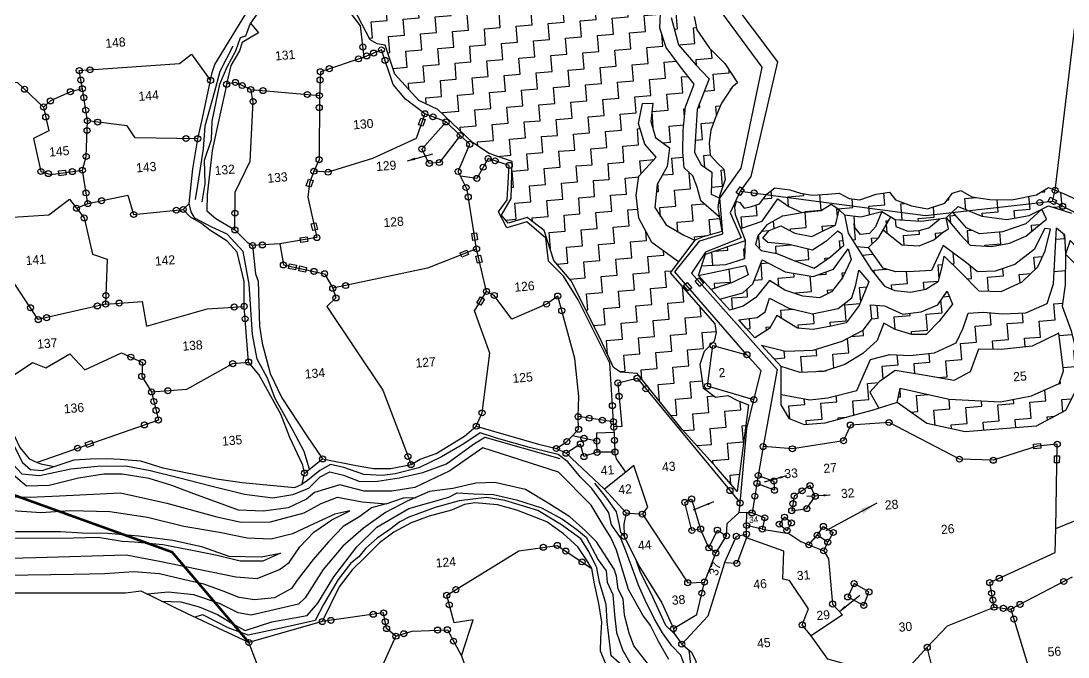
# Model space of a CAD drawing. Header units: metres. Extents: x 44 to 311813, y 49 to 1930622.
# Drawn here: x 308815 to 309872, y 1928855 to 1929497 of the extents above; entities that cross this region are included whole.
import ezdxf

# ---------------------------------------------------------------- set-up
doc = ezdxf.new("R2010")
doc.units = ezdxf.units.M
doc.header["$LTSCALE"] = 0.3
doc.linetypes.add('DASHDOT', pattern=[1, 0.5, -0.25, 0, -0.25])
doc.layers.get('0').update_dxf_attribs({"linetype": 'CONTINUOUS'})
for name, color, linetype in [('LINE_WATER', 4, 'CONTINUOUS'), ('OFF', 1, 'CONTINUOUS'), ('POLY_HATCH', 12, 'CONTINUOUS'), ('POLY_PARCEL', 6, 'CONTINUOUS'), ('POLY_ROAD', 30, 'CONTINUOUS'), ('POLY_WATER', 4, 'CONTINUOUS'), ('SYM_ARROW', 1, 'CONTINUOUS'), ('SYM_STONE', 1, 'CONTINUOUS'), ('TEXT_PARCEL', 7, 'CONTINUOUS'), ('V_BOUND_STREAM_LINE', 7, 'DASHDOT')]:
    doc.layers.add(name, color=color, linetype=linetype)
doc.styles.get("Standard").update_dxf_attribs({"font": 'ISOCP'})
doc.styles.add('TEXT_MAP', font='KRDEV050.TTF')
doc.dimstyles.get("Standard").update_dxf_attribs({"dimtxt": 2.5, "dimasz": 2.5, "dimexe": 1.25, "dimexo": 0.625, "dimtad": 1, "dimdec": 4, "dimdsep": 46, "dimlunit": 6, "dimtxsty": 'Standard', "dimcen": 2.5, "dimadec": 0, "dimazin": 0, "dimtfac": 1, "dimtdec": 4, "dimtmove": 0, "dimatfit": 3, "dimfxl": 1, "dimtolj": 1, "dimtzin": 0, "dimarcsym": 0})
pattern_1 = [(0, (0, 0), (3.175, 3.175), [3.175, -3.175]), (90, (3.175, 0), (-3.175, 3.175), [3.175, -3.175])]

# ---------------------------------------------------------------- blocks, each defined once
blk = doc.blocks.new('STONE')
blk.add_circle((0, 0), 0.851)
blk = doc.blocks.new('STONESQUARE')
blk.add_lwpolyline([(-0.7, 0.48), (0.7, 0.48), (0.7, -0.48), (-0.7, -0.48)], close=True)
blk = doc.blocks.new('TEXTARROW')
blk.add_leader([(0.04, -0.01), (8.68, -0.01)], dimstyle='Standard', override={"dimtxt": 2.5, "dimasz": 2.5, "dimexe": 1.25, "dimexo": 0.625, "dimgap": 0.625, "dimtad": 1, "dimtih": 0, "dimtoh": 0, "dimzin": 8, "dimcen": 2.5, "dimtofl": 1})
blk = doc.blocks.new('OKL')
at = {"layer": 'POLY_HATCH'}
h = blk.add_hatch(dxfattribs=at)
h.set_pattern_fill('ZIGZAG', color=256, style=0)
h.set_pattern_definition(pattern_1)
h.paths.add_polyline_path([(662.83, 855.59), (662.9, 858.71), (663.04, 861.07), (665.12, 863.29), (665.95, 866.49), (665.54, 869.82), (664.84, 873.15), (663.59, 876.34), (665.95, 878.7), (668.32, 880.99), (668.04, 884.05), (668.18, 887.31), (668.18, 890.99), (668.59, 893.07), (670.88, 895.02), (672.27, 897.72), (672.69, 900.64), (672.07, 902.72), (670.75, 905.84), (671.58, 907.86), (673.73, 910.77), (674.77, 914.17), (674.98, 917.3), (674.29, 920.01), (673.38, 922.92), (675.25, 926.62), (671.59, 928.6), (670.58, 926.58), (671.16, 923.7), (672.46, 917.49), (672.02, 915.52), (670.16, 911.11), (667.61, 909.26), (667.38, 906.94), (668.3, 904.62), (669, 899.75), (667.61, 895.12), (665.29, 894.19), (665.98, 892.8), (665.98, 886.08), (664.59, 881.44), (661.81, 877.04), (662.74, 870.78), (662.5, 867.3), (661.34, 864.06), (659.02, 862.2), (660.18, 859.42), (660.88, 854.32), (658.56, 851.31), (656.47, 849.45), (657.17, 846.44), (655.31, 842.96), (654.15, 841.34), (651.37, 839.49), (646.73, 839.72), (645.34, 839.02), (643.25, 835.31), (641.63, 832.53), (640.23, 830.45), (637.68, 829.29), (634.2, 828.13), (631.88, 827.43), (631.19, 826.27), (630.95, 824.19), (628.4, 820.25), (624.92, 816.77), (621.91, 816.07), (619.82, 815.38), (619.59, 814.91), (619.62, 813.48), (618.15, 808.07), (615.68, 805.37), (612.49, 803.16), (609.29, 801.68), (607.07, 801.44), (606.09, 800.45), (605.1, 797.01), (603.38, 794.8), (601.16, 791.11), (596.98, 789.39), (594.27, 788.65), (593.04, 786.93), (592.55, 782.99), (591.57, 778.81), (588.61, 773.16), (584.68, 769.96), (584.92, 768.24), (585.66, 764.55), (585.91, 761.11), (585.17, 756.68), (583.45, 754.47), (578.28, 752.01), (577.29, 750.29), (578.03, 746.11), (576.87, 742.33), (575, 737.79), (571.9, 735.72), (572.73, 730.97), (571.69, 727.25), (570.25, 722.08), (567.56, 717.54), (562.39, 714.64), (568.59, 706.17), (568.59, 702.24), (567.15, 700.38), (563.63, 700.18), (559.7, 701.83), (555.36, 704.31), (552.46, 705.76), (549.98, 704.52), (545.02, 703.9), (540.67, 704.31), (537.16, 705.14), (535.09, 706.58), (533.43, 706.17), (531.78, 704.31), (528.26, 703.48), (525.16, 704.31), (522.06, 705.76), (521.03, 707.41), (518.34, 707.2), (515.03, 706.38), (512.96, 706.79), (511.1, 708.03), (508.82, 708.03), (505.72, 708.03), (503.45, 708.65), (501.38, 709.48), (498.48, 710.1), (496.83, 709.06), (495.18, 707.2), (493.52, 706.79), (492.07, 706.58), (491.25, 707.82), (490.68, 708.01), (490.24, 707), (490.24, 705.4), (491.09, 702.62), (495.42, 703.71), (496.67, 705.24), (498.89, 707.88), (500.9, 706.21), (503.4, 704.82), (507.22, 704.89), (509.3, 706), (510.35, 705.17), (511.8, 703.64), (514.93, 703.02), (519.16, 703.71), (521.66, 701.91), (526.73, 701.14), (531.8, 701.42), (534.3, 703.43), (538.88, 701.14), (543.75, 700.1), (548.19, 700.52), (552.15, 702.12), (556.59, 700.31), (561.52, 697.67), (567.21, 696.7), (570.76, 698.85), (572.63, 701.42), (573.33, 704.06), (572.63, 706.56), (571.45, 709.33), (569.99, 711.28), (567.42, 711.83), (565.13, 712.94), (569.99, 715.51), (573.46, 719.47), (575.2, 723.5), (575.96, 727.52), (576.31, 731.41), (576.03, 732.17), (575.34, 733.21), (575.62, 734.95), (578.05, 736.2), (579.78, 738.63), (580.89, 741.96), (580.82, 745.43), (580.13, 747.86), (579.02, 749.39), (579.71, 750.5), (581.8, 749.18), (584.16, 750.84), (586.73, 753.55), (588.6, 757.02), (589.57, 760.77), (589.23, 763.62), (587.91, 766.18), (586.59, 768.75), (590.34, 769.66), (593.67, 772.22), (595.41, 776.46), (596.17, 780.97), (596.45, 783.68), (595.06, 786.04), (597.49, 786.38), (600.2, 786.38), (602.77, 787.84), (604.99, 790.06), (607.07, 792.56), (608.32, 795.96), (608.88, 799.16), (610.68, 799.02), (613.18, 798.74), (615.96, 799.64), (618.25, 801.45), (619.57, 804.15), (621.17, 806.51), (622.21, 809.36), (622.07, 812.34), (624.43, 812.34), (626.1, 813.87), (627.97, 815.88), (629.36, 818.87), (631.37, 822.06), (633.32, 825.05), (637.21, 826.92), (641.23, 828.87), (643.94, 832.2), (646.44, 837.13), (648.46, 836.92), (651.23, 837.19), (654.15, 838.51), (656.3, 840.6), (657.83, 843.3), (658.11, 845.94), (658.18, 848.09), (660.68, 850.04), (662.07, 853.02)])
h.paths.add_polyline_path([(666.15, 854.67), (665.72, 856.62), (664.93, 858.13), (667.45, 862.17), (668.68, 866.56), (667.88, 870.31), (665.72, 874.92), (665, 874.49), (666.8, 870.16), (667.31, 866.27), (666.44, 863.46), (665.14, 860.73), (663.85, 858.06), (664.86, 854.17), (663.92, 851.5), (662.26, 848.84), (660.03, 846.53), (659.16, 842.72), (657.51, 839.4), (654.77, 837.17), (651.52, 836.23), (648.86, 836.09), (646.26, 836.77), (645.87, 836), (649.72, 835.01), (654.62, 835.58), (658.51, 838.83), (660.97, 842.86), (661.61, 846.03), (665.58, 851.07)], flags=17)
h.paths.add_polyline_path([(671.65, 862.49), (673.16, 865.88), (672.87, 868.76), (671.14, 871.79), (668.33, 875.03), (669.92, 875.25), (672.59, 873.66), (674.6, 872.01), (675.33, 869.63), (675.54, 866.89), (675.47, 863.86), (674.46, 861.19), (672.73, 859.18), (670.78, 857.3), (668.33, 855.21), (669.22, 854.02), (673.77, 857.26), (677.21, 862.08), (677.69, 867.25), (676.73, 871.45), (675.56, 873.58), (671.98, 875.79), (674.18, 879.09), (675.9, 883.02), (675.77, 886.19), (673.35, 888.67), (668.29, 891.54), (668.18, 890.99), (668.18, 889.59), (670.42, 888.51), (672.08, 887.21), (672.59, 884.47), (671.94, 881.3), (668.69, 878.92), (666.38, 875.97), (669.41, 871.21), (671.07, 867.68), (671.14, 864.22), (666.46, 857.95), (667.61, 857.09)])
h = blk.add_hatch(dxfattribs=at)
h.set_pattern_fill('ZIGZAG', color=256, style=0)
h.set_pattern_definition(pattern_1)
h.paths.add_polyline_path([(496.67, 705.24), (498.89, 707.88), (500.9, 706.21), (503.4, 704.82), (507.22, 704.89), (509.3, 706), (510.35, 705.17), (511.8, 703.64), (514.93, 703.02), (519.16, 703.71), (521.66, 701.91), (526.73, 701.14), (531.8, 701.42), (534.3, 703.43), (538.88, 701.14), (543.75, 700.1), (548.19, 700.52), (552.15, 702.12), (556.59, 700.31), (561.52, 697.67), (567.21, 696.7), (570.76, 698.85), (572.63, 701.42), (573.33, 704.06), (572.63, 706.56), (571.45, 709.33), (569.99, 711.28), (567.42, 711.83), (565.13, 712.94), (569.99, 715.51), (573.46, 719.47), (575.2, 723.5), (575.96, 727.52), (576.31, 731.41), (576.03, 732.17), (575.34, 733.21), (575.62, 734.95), (578.05, 736.2), (579.78, 738.63), (580.89, 741.96), (580.82, 745.43), (580.13, 747.86), (579.02, 749.39), (579.71, 750.5), (581.8, 749.18), (584.16, 750.84), (586.73, 753.55), (588.6, 757.02), (589.57, 760.77), (589.23, 763.62), (587.91, 766.18), (586.59, 768.75), (590.34, 769.66), (593.67, 772.22), (595.41, 776.46), (596.17, 780.97), (596.45, 783.68), (595.06, 786.04), (597.49, 786.38), (600.2, 786.38), (602.77, 787.84), (604.99, 790.06), (607.07, 792.56), (608.32, 795.96), (608.88, 799.16), (610.68, 799.02), (613.18, 798.74), (615.96, 799.64), (618.25, 801.45), (619.57, 804.15), (621.17, 806.51), (622.21, 809.36), (622.07, 812.34), (624.43, 812.34), (626.1, 813.87), (627.97, 815.88), (629.36, 818.87), (631.37, 822.06), (633.32, 825.05), (637.21, 826.92), (641.23, 828.87), (643.94, 832.2), (646.44, 837.13), (648.46, 836.92), (651.23, 837.19), (654.15, 838.51), (656.3, 840.6), (657.83, 843.3), (658.11, 845.94), (658.18, 848.09), (660.68, 850.04), (662.07, 853.02), (662.83, 855.59), (662.9, 858.71), (663.04, 861.07), (665.12, 863.29), (665.95, 866.49), (665.54, 869.82), (664.84, 873.15), (663.59, 876.34), (665.95, 878.7), (668.32, 880.99), (668.04, 884.05), (668.18, 887.31), (668.18, 890.99), (668.59, 893.07), (670.88, 895.02), (672.27, 897.72), (672.69, 900.64), (672.07, 902.72), (670.75, 905.84), (671.58, 907.86), (673.73, 910.77), (674.77, 914.17), (674.98, 917.3), (674.29, 920.01), (673.38, 922.92), (675.25, 926.62), (671.59, 928.6), (670.58, 926.58), (671.16, 923.7), (672.46, 917.49), (672.02, 915.52), (670.16, 911.11), (667.61, 909.26), (667.38, 906.94), (668.3, 904.62), (669, 899.75), (667.61, 895.12), (665.29, 894.19), (665.98, 892.8), (665.98, 886.08), (664.59, 881.44), (661.81, 877.04), (662.74, 870.78), (662.5, 867.3), (661.34, 864.06), (659.02, 862.2), (660.18, 859.42), (660.88, 854.32), (658.56, 851.31), (656.47, 849.45), (657.17, 846.44), (655.31, 842.96), (654.15, 841.34), (651.37, 839.49), (646.73, 839.72), (645.34, 839.02), (643.25, 835.31), (641.63, 832.53), (640.23, 830.45), (637.68, 829.29), (634.2, 828.13), (631.88, 827.43), (631.19, 826.27), (630.95, 824.19), (628.4, 820.25), (624.92, 816.77), (621.91, 816.07), (619.82, 815.38), (619.59, 814.91), (619.62, 813.48), (618.15, 808.07), (615.68, 805.37), (612.49, 803.16), (609.29, 801.68), (607.07, 801.44), (606.09, 800.45), (605.1, 797.01), (603.38, 794.8), (601.16, 791.11), (596.98, 789.39), (594.27, 788.65), (593.04, 786.93), (592.55, 782.99), (591.57, 778.81), (588.61, 773.16), (584.68, 769.96), (584.92, 768.24), (585.66, 764.55), (585.91, 761.11), (585.17, 756.68), (583.45, 754.47), (578.28, 752.01), (577.29, 750.29), (578.03, 746.11), (576.87, 742.33), (575, 737.79), (571.9, 735.72), (572.73, 730.97), (571.69, 727.25), (570.25, 722.08), (567.56, 717.54), (562.39, 714.64), (568.59, 706.17), (568.59, 702.24), (567.15, 700.38), (563.63, 700.18), (559.7, 701.83), (555.36, 704.31), (552.46, 705.76), (549.98, 704.52), (545.02, 703.9), (540.67, 704.31), (537.16, 705.14), (535.09, 706.58), (533.43, 706.17), (531.78, 704.31), (528.26, 703.48), (525.16, 704.31), (522.06, 705.76), (521.03, 707.41), (518.34, 707.2), (515.03, 706.38), (512.96, 706.79), (511.1, 708.03), (508.82, 708.03), (505.72, 708.03), (503.45, 708.65), (501.38, 709.48), (498.48, 710.1), (496.83, 709.06), (495.18, 707.2), (493.52, 706.79), (492.07, 706.58), (491.25, 707.82), (490.68, 708.01), (490.24, 707), (490.24, 705.4), (491.09, 702.62), (495.42, 703.71)])
h.paths.add_polyline_path([(510.8, 704.7), (510.35, 705.17), (509.3, 706), (507.22, 704.89), (504.22, 704.84), (499.56, 704.48), (496.27, 702.95), (494.3, 700.91), (493.72, 699.23), (494.74, 697.99), (497.81, 697.11), (501.23, 695.37), (504.95, 693.62), (508.31, 695.58), (511.15, 697.7), (511, 699.89), (510.13, 700.54), (507.65, 698.72), (504.88, 697.19), (500.36, 698.72), (496.2, 699.45), (495.25, 700.4), (496.64, 701.78), (499.05, 702.51), (501.67, 700.83), (504.95, 699.89), (507.72, 700.98), (509.84, 701.78)])
h = blk.add_hatch(dxfattribs=at)
h.set_pattern_fill('ZIGZAG', color=256, style=0)
h.set_pattern_definition(pattern_1)
h.paths.add_polyline_path([(447.04, 719.54), (446.27, 712.25), (444.08, 709.15), (445.24, 707.47), (449.12, 708.24), (452.22, 705.4), (453.64, 699.33), (456.75, 695.06), (461.66, 682.92), (463.73, 677.24), (465.02, 676.2), (468.25, 675.69), (476.27, 663.93), (482.35, 655.92), (486.1, 650.75), (489.72, 667.68), (487.65, 668.71), (485.84, 669.87), (483.38, 669.74), (481.05, 671.81), (480.79, 676.46), (481.83, 678.92), (484.03, 680.85), (484.54, 682.53), (484.41, 684.21), (476.4, 695.06), (478.23, 697.09), (473.32, 701.3), (471.1, 706.3), (471, 710.93), (471.84, 714.64), (475.54, 718.07), (473.5, 720.84), (472.58, 725.01), (473.69, 728.9), (475.73, 728.81), (475.08, 725.2), (475.73, 721.95), (478.32, 719.73), (477.58, 716.03), (475.26, 712.69), (474.43, 708.16), (476.38, 704.54), (479.71, 702.23), (481.83, 701.06), (483.51, 701.58), (487.26, 702.35), (487.02, 705.3), (483.62, 708.75), (483.17, 711.5), (482.48, 713.79), (480.87, 715.51), (480.87, 718.71), (481.33, 722.95), (482.13, 727.53), (484.2, 731.89), (481.79, 735.55), (479.27, 739.56), (478.35, 743.46), (478.93, 748.04), (476.4, 750.91), (473.88, 754.8), (471.59, 758.81), (470.79, 762.93), (470.9, 766.83), (468.84, 767.4), (471.13, 769.12), (472.74, 769.01), (475.06, 770.37), (479.35, 772.24), (477.96, 772.82), (474.67, 773.13), (469.5, 774.07), (467, 776.73), (465.75, 780.33), (465.52, 785.84), (467.78, 788.93), (469.5, 790.49), (468.88, 791.12), (467.16, 792.84), (466.69, 794.87), (466.84, 797.37), (468.41, 800.19), (469.97, 802.37), (470.76, 805.97), (469.19, 808.79), (467.16, 811.6), (465.59, 818.32), (465.12, 823.02), (462.78, 825.21), (459.49, 825.36), (454.48, 823.8), (451.35, 823.48), (446.93, 823.48), (444, 824.27), (442.12, 826.46), (439.46, 827.71), (437.9, 824.89), (434.33, 823.35), (430.95, 822.96), (426.81, 823.25), (423.33, 825.28), (420.54, 827.21), (419.47, 826.29), (419.86, 820.91), (416.49, 817.76), (411.28, 815.64), (405.59, 815.83), (395.49, 818.03), (396.12, 800.41), (400.26, 798.79), (413.95, 775.85), (416.83, 777.91), (420.43, 791.95), (426.29, 803.56), (446.54, 805.36), (448.08, 804.73), (428, 800.32), (423.4, 791.95), (419.53, 778.18), (423.86, 776.09), (422.18, 773.89), (422.18, 772.21), (421.54, 764.07), (421.28, 758), (418.82, 755.55), (418.18, 753.48), (418.3, 752.32), (421.02, 745.86), (422.31, 744.95), (423.86, 744.57), (425.32, 738.66), (429.59, 733.11), (433.21, 731.04), (439.54, 723.93), (442.65, 721.48)])
h = blk.add_hatch(dxfattribs=at)
h.set_pattern_fill('ZIGZAG', color=256, style=0)
h.set_pattern_definition(pattern_1)
h.paths.add_polyline_path([(487.29, 732.69), (484.43, 726.85), (483.17, 718.37), (484.31, 715.85), (486.26, 714.25), (485.8, 709.89), (487.28, 709.07), (488.81, 712.56), (488.68, 714.62), (487.65, 715.79), (486.22, 717.6), (486.22, 720.05), (486.74, 722.5), (487.9, 724.96), (489.33, 727.67), (492.59, 731.83), (490.63, 735.44), (487.81, 738.76), (485.65, 742.57), (485.32, 745.22), (485.16, 748.2), (483.83, 751.52), (481.84, 756.99), (479.18, 761.46), (478.35, 765.28), (478.52, 768.26), (479.35, 770.08), (479.35, 772.24), (475.06, 770.37), (472.74, 769.01), (472.97, 766.03), (473.54, 761.9), (475.83, 756.63), (481.56, 749.87), (480.76, 745.41), (481.79, 739.91), (484.88, 735.67)])
h = blk.add_hatch(dxfattribs=at)
h.set_pattern_fill('ZIGZAG', color=256, style=0)
h.set_pattern_definition(pattern_1)
h.paths.add_polyline_path([(603.62, 705.71), (605.45, 710.9), (606.52, 715.48), (608.2, 715.94), (609.88, 710.9), (611.87, 706.78), (613.71, 705.55), (615.85, 705.55), (617.37, 708), (617.22, 711.21), (616, 713.34), (614.78, 718.39), (614.47, 721.44), (614.78, 726.79), (612.94, 729.23), (618.6, 736.41), (621.5, 738.4), (624.56, 740.08), (626.24, 740.69), (626.24, 745.27), (625.48, 750.16), (623.8, 754.59), (621.5, 756.73), (617.37, 761), (614.01, 762.99), (610.65, 763.45), (614.16, 758.56), (611.72, 739.62), (608.81, 731.83), (605.76, 722.51), (604.22, 718.13), (604.63, 715.61), (603.52, 712.37), (601.67, 707.92), (599.63, 704.87), (601.17, 702.35)], flags=17)
h.paths.add_polyline_path([(596.85, 709.13), (593.24, 706.81), (595.65, 704.96), (598.61, 707.64), (600.93, 710.42), (602.5, 713.67), (601.79, 715.28), (600.71, 714.41), (598.72, 711.97)], flags=16)
h.paths.add_polyline_path([(590.83, 708.94), (589.17, 705.92), (592.5, 701.69), (595.33, 696.18), (594.86, 691.86), (594.23, 688.71), (599.42, 687.69), (600.81, 687.43), (601.63, 690.72), (599.64, 698.22), (601.17, 702.35), (603.62, 705.71), (605.45, 710.9), (606.52, 715.48), (608.2, 715.94), (609.88, 710.9), (611.87, 706.78), (613.71, 705.55), (615.85, 705.55), (617.37, 708), (617.22, 711.21), (616, 713.34), (614.78, 718.39), (614.47, 721.44), (614.78, 726.79), (612.94, 729.23), (618.6, 736.41), (621.5, 738.4), (624.56, 740.08), (626.24, 740.69), (626.24, 745.27), (625.48, 750.16), (623.8, 754.59), (621.5, 756.73), (617.37, 761), (614.01, 762.99), (610.65, 763.45), (614.16, 758.56), (611.72, 739.62), (608.81, 731.83), (605.76, 722.51), (603.77, 716.86), (600.71, 714.41), (598.72, 711.97), (595.51, 710.9), (593.83, 711.21), (591.69, 712.73)])
h.paths.add_polyline_path([(586.05, 688.16), (583.92, 683.29), (579.36, 679.43), (572.99, 677.63), (566.54, 678.57), (562.13, 680.3), (557.58, 684.99), (558.29, 678.68), (564.95, 674.12), (569.86, 672.48), (575.6, 672.13), (580.86, 673.3), (585.07, 675.99), (588.93, 679.5), (591.5, 684.64), (592.09, 690.6), (591.39, 696.1), (589.75, 701.36), (587.17, 705.8), (581.68, 712), (579.76, 711.6), (583.22, 706.33), (584.55, 704.36), (585.5, 701.14), (586.44, 697.84), (586.76, 693.27)])
h.paths.add_polyline_path([(588.57, 669.58), (584.36, 667.3), (578.89, 666.28), (573.19, 666.62), (568.17, 668.44), (563.62, 670.61), (558.15, 674.82), (557.09, 669.47), (559.96, 667.46), (563.98, 665.16), (568.87, 662.29), (573.18, 660.85), (579.22, 660.85), (588.12, 664.3), (596.17, 669.47), (597.29, 672.39), (592.11, 674.14)])
h.paths.add_polyline_path([(545.73, 664.88), (539.55, 664.21), (529.47, 665.55), (519.93, 668.51), (519.15, 665.73), (524.61, 661.14), (532.08, 658.84), (546.16, 658.84), (552.2, 661.43), (556.11, 667.86), (554.6, 677.1), (553.26, 682.07), (554.2, 686.24), (554.74, 692.28), (554.87, 696.18), (553.39, 697.66), (551.91, 686.64), (550.3, 682.88), (546, 681.4), (541.43, 681.54), (537.53, 682.21), (534.58, 682.21), (533.37, 679.39), (531.76, 676.57), (527.32, 674.95), (522.48, 674.82), (518.45, 675.36), (514.55, 674.69), (511.33, 668.77), (505.55, 667.83), (501.92, 667.7), (496.33, 669.25), (496.16, 667.17), (497.59, 664.3), (500.47, 662.86), (504.49, 662.86), (513.97, 664.58), (515.44, 664.91), (513.88, 668.24), (515.9, 670.12), (519.26, 672.13), (525.17, 670.65), (530.68, 669.18), (534.04, 670.65), (536.06, 674.95), (540.49, 674.55), (546.67, 674.69), (552.18, 676.83), (552.45, 669.31), (551.38, 666.89)])
h = blk.add_hatch(dxfattribs=at)
h.set_pattern_fill('ZIGZAG', color=256, style=0)
h.set_pattern_definition(pattern_1)
h.paths.add_polyline_path([(515.96, 696.82), (518.15, 698.65), (520.86, 702.49), (519.16, 703.71), (517.16, 699.62), (514.58, 699.52), (513.63, 700.98), (513.68, 703.27), (511.8, 703.64), (512.17, 699.96), (513.63, 697.19)])
h.paths.add_polyline_path([(520.09, 701.39), (519.16, 700.08), (522.6, 696.82), (526.03, 696.31), (529.02, 697.26), (532.05, 699.45), (531.8, 701.42), (530.53, 701.35), (528.22, 699.74), (524.58, 699.07)])
h = blk.add_hatch(dxfattribs=at)
h.set_pattern_fill('ZIGZAG', color=256, style=0)
h.set_pattern_definition(pattern_1)
h.paths.add_polyline_path([(549.07, 690.26), (550.82, 693.32), (552.21, 697.48), (551.11, 697.7), (548.63, 693.76), (544.55, 691.06), (540.61, 690.12), (537.11, 690.26), (535.07, 692.23), (530.77, 696.02), (528.07, 691.28), (524.57, 691.36), (521, 691.57), (518.52, 692.52), (515.96, 696.82), (513.63, 697.19), (516.18, 692.38), (518.52, 688.95), (520.49, 687.93), (523.55, 687.35), (526.61, 687.64), (529.24, 689.02), (530.11, 691.57), (530.77, 693.91), (533.83, 690.34), (537.04, 686.47), (541.41, 685.96), (545.72, 687.56)])
h.paths.add_polyline_path([(549.66, 698.21), (551.55, 699.52), (550.79, 701.57), (547.39, 698.94), (542.65, 697.77), (538.13, 697.7), (535.65, 699.08), (533.14, 702.5), (531.8, 701.42), (534.27, 697.92), (536.09, 695.66), (540.25, 695), (543.89, 695.37), (547.18, 696.53)])
h = blk.add_hatch(dxfattribs=at)
h.set_pattern_fill('ZIGZAG', color=256, style=0)
h.set_pattern_definition(pattern_1)
h.paths.add_polyline_path([(491.78, 693.38), (491.41, 695.25), (481.95, 694.06), (484.26, 691.04), (488.54, 692.13)])
h.paths.add_polyline_path([(483.69, 698.13), (482.73, 695.89), (487.54, 695.74), (491.41, 696.62), (491.84, 700.16)])
h = blk.add_hatch(dxfattribs=at)
h.set_pattern_fill('ZIGZAG', color=256, style=0)
h.set_pattern_definition(pattern_1)
h.paths.add_polyline_path([(510.35, 691.26), (512.34, 694.75), (511.97, 696.87), (508.73, 693.13), (504.62, 692.01), (499.13, 693.38), (494.77, 696.12), (493.65, 693.75), (492.53, 691.51), (490.41, 689.89), (485.81, 689.01), (487.58, 686.71), (490.29, 687.27), (492.9, 688.77), (495.89, 691.88), (498.76, 689.77), (502.25, 688.27), (505.49, 687.65), (507.98, 688.64)])
h = blk.add_hatch(dxfattribs=at)
h.set_pattern_fill('ZIGZAG', color=256, style=0)
h.set_pattern_definition(pattern_1)
h.paths.add_polyline_path([(507.36, 681.92), (510.35, 682.29), (513.21, 685.53), (515.46, 690.01), (513.71, 692.51), (512.84, 689.64), (511.84, 687.15), (508.98, 685.28), (503.87, 684.66), (499.26, 686.15), (495.64, 688.39), (494.52, 685.78), (492.9, 684.78), (489.19, 684.61), (490.53, 682.86), (492.11, 680.81), (495.15, 682.42), (496.77, 684.91), (500.63, 682.04), (503.74, 681.54)])
h = blk.add_hatch(dxfattribs=at)
h.set_pattern_fill('ZIGZAG', color=256, style=0)
h.set_pattern_definition(pattern_1)
h.paths.add_polyline_path([(519.88, 680.19), (523.14, 678.93), (525.98, 678.72), (528.71, 681.14), (531.65, 684.29), (530.81, 686.91), (528.71, 684.39), (525.34, 683.24), (521.67, 683.13), (518.2, 685.02), (515.47, 685.44), (515.47, 682.71), (513.58, 680.61), (509.27, 678.72), (503.39, 677.46), (497.92, 677.67), (493.3, 679.27), (496.79, 674.72), (500.45, 673.26), (505.07, 673.05), (509.38, 674.1), (513.16, 675.99), (516.2, 678.3), (517.78, 681.66)])
at = {"layer": 'LINE_WATER'}
for points in [[(385.19, 716.61), (386.09, 720.13), (386.37, 724.78), (388.05, 728.76), (388.5, 732.35), (389.62, 736.1), (390.63, 739.57), (392.36, 742.88), (394.33, 745.9), (395.45, 748.42), (396.51, 748.65), (397.65, 751.09)], [(343.58, 667.92), (345.22, 665.84), (348.69, 665.21), (355, 666.02), (360.29, 666.15), (365.91, 665.77), (370.58, 664.45), (376.07, 662.62), (382.31, 660.41), (388.81, 658.21), (394.36, 657.07), (398.4, 657.39), (401.62, 658.4), (404.08, 660.41), (406.03, 661.23), (408.68, 660.35), (411.77, 658.84), (415.31, 658.65), (419.6, 658.96), (424.39, 659.59), (429.19, 660.92), (434.86, 664.39), (437.2, 665.58), (451.65, 660.16)], [(469.88, 618.7), (468.17, 622.48), (466.85, 625.76), (465.52, 627.9), (463.06, 633.2), (461.36, 641.14), (460.41, 643.72), (459.09, 646.31), (457.07, 650.47), (451.14, 657.47), (436.63, 663.52), (429.75, 659.48), (422.56, 656.77), (417.96, 656.46), (412.53, 656.9), (407.8, 658.54), (402.69, 657.4), (400.99, 656.21), (397.26, 654.82), (392.28, 654.57), (387.42, 655.2), (378.84, 659.1), (374.61, 661.12), (370.26, 662.89), (365.03, 664.15), (361.43, 664.46), (356.32, 664.08), (350.45, 663.08), (345.97, 663.33), (343.58, 665.72)], [(393.82, 746.86), (390.79, 742.04), (389.34, 737.95), (386.98, 731.51), (386.25, 727.03), (384.63, 720.36), (383.84, 717.22)], [(343.72, 672.52), (345.51, 668.06), (347, 666.54), (349.3, 666.19), (351.74, 666.77)], [(342.06, 661.56), (346.48, 661.12), (352.28, 660.93), (364.39, 660.49), (373.35, 657.72), (383.01, 654.19), (387.74, 652.74), (393.54, 652.36), (400.29, 653.56), (403.82, 655.13), (407.11, 656.14), (411.9, 654.82), (416.63, 654.06), (420.16, 654.94), (422.64, 654.82)], [(326.3, 650.23), (346.6, 649.14), (364.52, 648.14), (370.96, 646.37), (385.78, 642.08), (389.95, 641.39), (394.55, 642.78), (396.57, 644.04), (398.9, 646.94), (401.93, 649.59), (405.65, 651.73), (409.38, 653.24), (406.35, 652.8), (402.06, 651.23), (397.7, 649.65), (393.35, 648.89), (388.68, 649.52), (383.26, 651.04), (376.32, 652.86), (369.32, 655.2), (362, 656.9), (354.17, 657.78), (348.31, 657.84), (341.87, 658.85)], [(343.01, 654.57), (346.86, 654.25), (351.9, 653.87), (356.19, 653.24), (361.24, 652.74), (367.3, 651.73), (373.98, 650.34), (379.47, 648.58), (384.77, 646.25), (391.08, 645.61), (394.99, 645.99), (391.4, 644.73), (386.92, 645.05), (382.44, 646.56), (377.26, 648.07), (371.9, 649.52), (366.35, 650.53), (363.95, 650.85), (359.28, 652.04), (354.36, 652.3), (338.21, 653.56)], [(402.05, 662.09), (401.33, 665.68), (399.43, 670.05), (396.46, 676.61), (395.28, 680.75), (393.54, 684.68), (392.98, 689.6), (393.15, 699.58), (392.53, 706.13), (389.62, 709.83), (386.7, 711.45), (383.51, 713.52), (382.89, 714.81), (382.63, 716.52)], [(472.98, 617.17), (472.31, 619.41), (470.74, 621.37), (469.11, 624.06), (467.66, 627.09), (466.2, 630.84), (465.13, 633.87), (464.18, 637.4), (463.06, 641.2), (462.33, 643.56), (460.76, 646.25), (460.43, 648.66), (459.02, 651.18), (457.45, 653.7), (455.44, 656.16), (453.19, 659.35), (451.4, 660.98), (445.85, 662.83), (439.46, 665.18), (436.32, 666.52), (432.95, 664.62), (428.3, 662.44), (423.65, 660.59), (418.88, 659.8), (416.36, 659.69), (412.72, 660.19), (408.85, 661.88), (406.27, 662.72), (404.08, 661.71), (401.5, 659.91), (400.39, 659.29)], [(465.82, 618.09), (463.22, 622.01), (462.47, 624.55), (461.89, 628.18), (461.89, 631.47), (461.03, 633.43), (460.91, 636.02), (460.56, 637.47), (457.51, 643.12), (455.54, 645.48), (452.66, 648.48), (448.62, 651.54), (444.35, 654.59), (438.46, 656.5), (434.65, 656.67), (430.03, 655.98), (425.36, 655.75), (420.8, 654.19), (416.35, 652.34), (411.79, 649.58), (407.41, 646.4), (403.14, 642.08), (399.15, 636.77), (397.71, 635.62), (388.19, 634.24), (385.65, 634.93), (382.13, 637.06), (377.22, 639.2), (372.2, 640.12), (368.04, 640.04)], [(416.63, 654.06), (413.67, 653.49), (411.21, 651.98), (407.8, 650.22), (404.64, 647.44), (401.3, 644.23), (397.83, 640.38), (396.57, 638.87), (393.1, 637.29), (389.13, 637.23), (386.1, 637.92), (383.07, 639.44), (379.35, 641.14), (375.06, 642.46), (370.77, 643.85), (365.72, 644.67), (359.98, 644.8), (353.8, 645.11), (340.3, 646.06), (332.47, 646.37), (326.61, 646.62)], [(370.74, 638.45), (374.51, 637.98), (378.09, 636.72), (381.55, 634.93), (384.9, 632.51), (386.75, 631.29), (392.17, 632.62), (399.27, 633.26), (401.52, 635.56), (405.1, 640.46), (410.18, 646), (414.39, 649.58), (421.03, 652.75), (429.11, 654.36), (430.84, 655.05), (434.07, 654.59), (438, 654.13), (442.44, 652.69), (447.23, 650.73), (451.16, 648.13), (453.87, 645.88), (455.54, 644.21), (457.56, 639.54), (458.95, 637.23), (458.95, 634.99), (459.87, 632.45), (459.93, 628.41), (459.99, 624.89), (460.91, 621.37), (462.3, 618.38)], [(461.66, 617.22), (458.6, 620.39), (458.49, 623.22), (458.31, 627.14), (458.43, 630.6), (457.45, 635.1), (457.16, 637.98), (455.89, 641.33), (454.5, 643.98), (450.87, 647.04), (446.48, 650.27), (440.08, 652.75), (436.55, 653.67), (431.07, 653.44), (426.22, 652.52), (420.91, 651.02), (419.07, 650.27), (416.93, 648.88), (414.33, 647.38), (411.91, 645.6), (410.41, 643.98), (408.68, 642.89), (405.96, 639.89), (402.67, 635.16), (400.71, 632.16), (394.48, 631.29), (387.26, 630.31), (383.46, 632.1), (378.66, 635.1), (376.98, 634.79)], [(458.08, 654.74), (460.23, 651.59), (461.87, 648.75), (462.24, 646.36), (462.43, 644.65), (463.09, 643.78)], [(471.39, 623.77), (469.84, 625.51), (467.45, 632.2), (465.7, 636.34), (465.12, 638.68)], [(474.02, 620.25), (474.1, 616.87), (474.67, 613.4), (475.37, 610.25), (476.75, 606.85), (477.83, 604.14), (478.84, 602.31), (479.15, 599.79), (479.85, 597.08), (480.48, 594.87), (480.6, 591.72), (480.54, 588.25), (480.48, 584.09), (480.49, 577.31)]]:
    blk.add_lwpolyline(points, dxfattribs=at)
at = {"layer": 'OFF'}
blk.add_lwpolyline([(397.98, 592.24), (387.3, 628.88)], dxfattribs=at)
at = {"layer": 'POLY_HATCH'}
for points in [[(487.58, 686.71), (481.95, 694.06), (483.69, 698.13), (491.84, 700.16), (490.24, 705.4), (490.24, 707), (490.68, 708.01), (491.25, 707.82), (492.07, 706.58), (493.52, 706.79), (495.18, 707.2), (496.83, 709.06), (498.48, 710.1), (501.38, 709.48), (503.45, 708.65), (505.72, 708.03), (508.82, 708.03), (511.1, 708.03), (512.96, 706.79), (515.03, 706.38), (518.34, 707.2), (521.03, 707.41), (522.06, 705.76), (525.16, 704.31), (528.26, 703.48), (531.78, 704.31), (533.43, 706.17), (535.09, 706.58), (537.16, 705.14), (540.67, 704.31), (545.02, 703.9), (549.98, 704.52), (552.46, 705.76), (555.36, 704.31), (559.7, 701.83)], [(491.09, 702.62), (495.42, 703.71), (496.67, 705.24), (498.89, 707.88), (500.9, 706.21), (503.4, 704.82), (507.22, 704.89), (509.3, 706), (510.35, 705.17), (511.8, 703.64), (514.93, 703.02), (519.16, 703.71), (521.66, 701.91), (526.73, 701.14), (531.8, 701.42), (534.3, 703.43), (538.88, 701.14), (543.75, 700.1), (548.19, 700.52), (552.15, 702.12), (556.59, 700.31)], [(485.32, 745.22), (485.65, 742.57), (487.81, 738.76), (490.63, 735.44), (492.79, 731.46), (491.65, 730.64), (489.33, 727.67), (487.9, 724.96), (486.74, 722.5), (486.22, 720.05), (486.22, 717.6), (487.65, 715.79), (488.68, 714.62), (488.81, 712.56), (487.39, 709.33), (486.87, 707.13), (487.26, 702.35), (483.51, 701.58), (481.83, 701.06), (476.4, 695.06), (484.41, 684.21), (484.54, 682.53), (484.03, 680.85), (481.83, 678.92), (480.79, 676.46), (481.05, 671.81), (483.38, 669.74), (485.84, 669.87), (487.65, 668.71), (489.72, 667.68), (486.1, 650.75), (482.35, 655.92), (476.27, 663.93), (468.25, 675.69), (465.02, 676.2), (463.73, 677.24), (461.66, 682.92), (456.75, 695.06), (453.64, 699.33), (452.22, 705.4), (449.12, 708.24), (445.24, 707.47), (444.08, 709.15), (446.27, 712.25), (447.04, 719.54), (442.65, 721.48), (439.54, 723.93), (433.21, 731.04), (429.59, 733.11), (425.32, 738.66), (423.86, 744.57), (422.31, 744.95), (421.02, 745.86), (418.3, 752.32)], [(487.02, 705.3), (483.62, 708.75), (483.17, 711.5), (482.48, 713.79), (480.87, 715.51), (480.87, 718.71), (481.33, 722.95), (482.13, 727.53), (484.2, 731.89), (481.79, 735.55), (479.27, 739.56), (478.35, 743.46), (478.93, 748.04)], [(480.76, 745.41), (481.79, 739.91), (484.88, 735.67), (487.29, 732.69), (484.43, 726.85), (483.17, 718.37), (484.31, 715.85), (486.26, 714.25), (485.8, 709.89), (487.43, 708.99)], [(557.09, 669.47), (552.2, 661.43), (546.16, 658.84), (532.08, 658.84), (524.61, 661.14), (519.15, 665.73), (513.97, 664.58), (504.49, 662.86), (500.47, 662.86), (497.59, 664.3), (496.16, 667.17), (496.79, 674.72), (493.3, 679.27)], [(478.23, 697.09), (473.32, 701.3), (471.1, 706.3), (471, 710.93), (471.84, 714.64), (475.54, 718.07), (473.5, 720.84), (472.58, 725.01), (473.69, 728.9), (475.73, 728.81), (475.08, 725.2), (475.73, 721.95), (478.32, 719.73), (477.58, 716.03), (475.26, 712.69), (474.43, 708.16), (476.38, 704.54), (479.71, 702.23), (481.83, 701.06)], [(499.56, 704.48), (496.27, 702.95), (494.3, 700.91), (493.72, 699.23), (494.74, 697.99), (497.81, 697.11), (501.23, 695.37), (504.95, 693.62), (508.31, 695.58), (511.15, 697.7), (511, 699.89), (510.13, 700.54), (507.65, 698.72), (504.88, 697.19), (500.36, 698.72), (496.2, 699.45), (495.25, 700.4), (496.64, 701.78), (499.05, 702.51), (501.67, 700.83), (504.95, 699.89), (507.72, 700.98), (509.84, 701.78), (510.8, 704.7)], [(499.56, 704.48), (504.22, 704.84)], [(511.8, 703.64), (512.17, 699.96), (513.63, 697.19), (515.96, 696.82), (518.15, 698.65), (520.86, 702.49)], [(519.16, 703.71), (517.71, 700.76), (516.4, 699.59), (514.58, 699.52), (513.63, 700.98), (513.68, 703.27)], [(519.16, 700.08), (522.6, 696.82), (526.03, 696.31), (529.02, 697.26), (530.84, 698.57), (532.08, 699.23), (531.8, 701.42)], [(521.66, 701.91), (521.72, 700.54), (523.99, 699.37), (526.25, 699.37), (528.22, 699.74), (530.53, 701.35)], [(531.8, 701.42), (534.27, 697.92), (536.09, 695.66), (540.25, 695), (543.89, 695.37), (547.18, 696.53), (549.66, 698.21), (551.55, 699.52), (550.79, 701.57), (547.39, 698.94), (542.65, 697.77), (538.13, 697.7), (535.65, 699.08), (533.14, 702.5)], [(482.73, 695.89), (487.54, 695.74), (491.41, 696.62), (491.84, 700.16)], [(485.81, 689.01), (490.41, 689.89), (492.53, 691.51), (493.65, 693.75), (494.77, 696.12), (499.13, 693.38), (504.62, 692.01), (508.73, 693.13), (511.97, 696.87), (512.34, 694.75), (510.35, 691.26), (507.98, 688.64), (505.49, 687.65), (502.25, 688.27), (498.76, 689.77), (495.89, 691.88), (492.9, 688.77), (490.29, 687.27), (487.58, 686.71)], [(496.33, 669.25), (501.92, 667.7), (505.55, 667.83), (511.33, 668.77), (514.55, 674.69), (518.45, 675.36), (522.48, 674.82), (527.32, 674.95), (531.76, 676.57), (533.37, 679.39), (534.58, 682.21), (537.53, 682.21), (541.43, 681.54), (546, 681.4), (550.3, 682.88), (551.91, 686.64), (553.39, 697.66), (554.87, 696.18), (554.74, 692.28), (554.2, 686.24), (553.26, 682.07), (554.6, 677.1), (556.11, 667.86)], [(513.63, 697.19), (516.18, 692.38), (518.52, 688.95), (520.49, 687.93), (523.55, 687.35), (526.61, 687.64), (529.24, 689.02), (530.11, 691.57), (530.77, 693.91), (533.83, 690.34), (537.04, 686.47), (541.41, 685.96), (545.72, 687.56), (549.07, 690.26), (550.82, 693.32), (552.21, 697.48), (551.11, 697.7), (548.63, 693.76), (544.55, 691.06), (540.61, 690.12), (537.11, 690.26), (535.07, 692.23), (530.77, 696.02), (528.07, 691.28), (524.57, 691.36), (521, 691.57), (518.52, 692.52), (515.96, 696.82)], [(481.95, 694.06), (491.41, 695.25), (491.78, 693.38), (488.54, 692.13), (484.26, 691.04)], [(489.19, 684.61), (492.9, 684.78), (494.52, 685.78), (495.64, 688.39), (499.26, 686.15), (503.87, 684.66), (508.98, 685.28), (511.84, 687.15), (512.84, 689.64), (513.71, 692.51), (515.46, 690.01), (513.21, 685.53), (510.35, 682.29), (507.36, 681.92), (503.74, 681.54), (500.63, 682.04), (496.77, 684.91), (495.15, 682.42), (492.11, 680.81)], [(493.3, 679.27), (497.92, 677.67), (503.39, 677.46), (509.27, 678.72), (513.58, 680.61), (515.47, 682.71), (515.47, 685.44), (518.2, 685.02), (521.67, 683.13), (525.34, 683.24), (528.71, 684.39), (530.81, 686.91), (531.65, 684.29), (528.71, 681.14), (525.98, 678.72), (523.14, 678.93), (519.88, 680.19), (517.78, 681.66), (516.2, 678.3), (513.16, 675.99), (509.38, 674.1), (505.07, 673.05), (500.45, 673.26), (496.79, 674.72)], [(492.11, 680.81), (490.53, 682.86), (489.19, 684.61)], [(519.15, 665.73), (519.93, 668.51), (529.47, 665.55), (539.55, 664.21), (545.73, 664.88), (551.38, 666.89), (552.45, 669.31), (552.18, 676.83), (546.67, 674.69), (540.49, 674.55), (536.06, 674.95), (534.04, 670.65), (530.68, 669.18), (525.17, 670.65), (519.26, 672.13), (515.9, 670.12), (513.88, 668.24), (515.44, 664.91)]]:
    blk.add_lwpolyline(points, dxfattribs=at)
blk.add_lwpolyline([(554.74, 692.28), (563.41, 682.2), (572.87, 682.86), (579.59, 687.48), (583.22, 693.64), (583.77, 699.03), (583.33, 703.65), (581.46, 706.84), (578.82, 710.69), (576.62, 710.36), (579.48, 705.85), (580.36, 702.99), (580.14, 699.14), (579.48, 696.06), (578.38, 693.09), (576.95, 690.89), (574.52, 688.91), (571.77, 687.7), (568.8, 686.82), (563.52, 686.38), (560.66, 689.02), (555.92, 694.96)], close=True, dxfattribs=at)
at = {"layer": 'POLY_PARCEL'}
for points in [[(553.01, 703), (553.73, 705.07), (561.04, 740.83), (571.02, 769.79), (583.91, 789.7)], [(419.51, 742.57), (419.29, 748.8), (416.67, 752.94)], [(342.34, 744.58), (350.67, 743.13), (355.44, 737.9)], [(363.41, 740.87), (363.08, 744.5), (382.98, 744.27), (385.53, 745.91), (388.84, 740.45)], [(419.51, 742.57), (410.66, 740.39), (410.06, 735.7)], [(430.59, 730.4), (426.99, 733.62), (424.8, 736.68), (423.06, 743.72), (419.51, 742.57)], [(363.41, 740.87), (361, 740.49), (356.9, 738.99), (355.44, 737.9)], [(363.88, 734.46), (363.41, 740.87)], [(396.62, 737.99), (393.72, 739.65), (391.95, 739.43)], [(355.44, 737.9), (356.1, 733.14), (352.98, 731.87), (353.88, 725.22), (355.81, 724.47), (362.09, 724.8)], [(391.22, 710.54), (391.87, 718.02), (395.37, 723.86), (396.9, 735.59), (396.62, 737.99)], [(396.62, 737.99), (410.06, 735.7)], [(362.09, 724.8), (363.08, 727.44), (363.88, 734.46)], [(385.36, 729.14), (373.03, 730.36), (371.62, 732.81), (363.88, 734.46)], [(410.06, 735.7), (408.97, 723.04), (407.76, 720.85)], [(430.59, 730.4), (428.46, 725.66), (419.51, 722.44), (410.55, 720.42), (407.76, 720.85)], [(434.63, 728.44), (430.59, 730.4)], [(437.22, 725.56), (432.67, 720.53), (430.65, 720.53), (429.45, 723.47), (434.63, 728.44)], [(437.22, 725.56), (434.63, 728.44)], [(362.61, 718.11), (362.09, 724.8)], [(436.59, 717.51), (436.22, 718.45), (438.95, 723.64), (437.22, 725.56)], [(407.76, 720.85), (406.73, 718.56), (406.13, 715.83), (407.27, 707.7), (399.84, 707.1)], [(462.82, 666.55), (463.02, 678.15), (457.81, 691.16), (455.31, 696.08), (452.6, 699.31), (452.48, 703.89), (448.97, 707.4), (444.89, 706.55), (443.53, 709.84), (445.46, 712.04), (446.42, 718.83), (442.35, 720.53), (439.8, 716.8), (436.59, 717.51)], [(341.38, 716.75), (354.76, 716.53), (359.07, 719.27), (360.32, 717.38)], [(360.32, 717.38), (362.61, 718.11)], [(362.61, 718.11), (370.62, 719.14), (371.47, 715.23), (381.35, 715.41)], [(438.62, 702.9), (437.69, 714.74), (436.59, 717.51)], [(360.32, 717.38), (361.67, 715.34), (362.71, 708.06), (365.53, 706.87), (364.5, 698.01)], [(491.56, 710.02), (527.73, 702.24), (553.01, 703)], [(399.84, 707.1), (394.44, 707.16)], [(399.84, 707.1), (400.23, 702.85), (408.2, 700.45), (409.57, 697.44)], [(364.5, 698.01), (350.97, 696.03), (345.46, 706.05), (334.22, 704.78)], [(438.62, 702.9), (428.63, 699.85), (409.57, 697.44)], [(439.88, 694.33), (438.62, 702.9)], [(592.34, 678.86), (553.01, 703)], [(364.5, 698.01), (371.76, 697.9), (372.19, 692.95), (384.46, 695.44), (391.81, 695.3)], [(409.57, 697.44), (410.06, 695.48), (408.09, 693.95), (417.81, 676.49), (422.19, 661.36)], [(435.68, 667.89), (437.04, 670.43), (439.55, 682.11), (437.2, 690.68), (439.88, 694.33)], [(455.93, 668.14), (456.42, 672.07), (456.21, 679.65), (453.86, 692.26), (451.51, 690.84), (444.41, 688.44), (441.35, 693.41), (439.88, 694.33)], [(344.66, 685.15), (349.11, 687.62), (351.65, 686.37), (356.64, 688.73), (359.31, 685.34), (366.85, 688.09), (370.81, 685.89), (370.46, 683.14), (372.14, 679.91)], [(372.14, 679.91), (379.16, 679.86), (388.62, 684.18), (391.78, 684.23)], [(372.14, 679.91), (373.05, 674.26), (348.4, 667.87)], [(490.89, 668.62), (481.97, 672.06), (483.67, 680), (490.25, 677.61)], [(464.32, 674.13), (464.38, 665.5), (462.81, 665.51)], [(464.32, 674.13), (468.19, 674.75), (486.5, 648.48)], [(454.5, 664.45), (455.82, 665.63), (455.93, 668.14)], [(462.82, 666.55), (455.93, 668.14)], [(462.81, 665.51), (462.82, 666.55)], [(451.13, 662.19), (453.31, 663.39), (454.5, 664.45)], [(459.23, 663), (454.5, 664.45)], [(459.23, 663), (459.34, 664.62), (462.79, 664.51)], [(462.79, 664.51), (462.63, 660.55)], [(462.79, 664.51), (462.81, 665.51)], [(459.1, 660.78), (456.43, 660.14), (455.93, 662.68), (452.96, 661.1)], [(459.1, 660.78), (459.23, 663)], [(548.38, 638.3), (550.04, 654.94), (546.06, 654.88), (537.15, 652.8), (530.5, 653.57), (517.19, 661.94), (509.52, 662.06), (507.92, 659.09), (497.7, 658.32), (491.96, 659.22)], [(462.63, 660.55), (459.1, 660.78)], [(464.44, 656.4), (462.83, 659.19), (462.63, 660.55)], [(467.04, 647.85), (468.22, 649.11), (466.12, 657.59), (464.44, 656.4)], [(464.44, 656.4), (459.95, 653.39)], [(490.54, 653.6), (493.5, 652.25), (493.5, 650.42), (490.15, 652.07)], [(463.88, 648.37), (467.04, 647.85)], [(467.04, 647.85), (474.87, 633.57), (478.19, 633.44)], [(488.69, 646.31), (491.11, 645.14), (490.46, 642.95)], [(429.02, 622.82), (431.96, 629.73), (428.14, 629.42), (427.11, 635), (442.09, 642.63), (449.73, 643.05), (456.17, 637.96)], [(479.62, 640.11), (478.29, 643.96)], [(479.62, 640.11), (481.57, 643.48), (483.29, 642.21)], [(490.46, 642.95), (487.41, 643.92)], [(490.46, 642.95), (495.62, 641.64), (497.88, 639.86), (499.39, 639.1)], [(487.19, 641.46), (484.87, 636.59), (482.47, 636.88)], [(487.19, 641.46), (487.26, 642.22)], [(498.38, 621.08), (496.79, 623.4), (498.29, 626.47), (494.99, 632.39), (493.72, 632.76), (494.32, 638.23), (487.19, 641.46)], [(499.39, 639.1), (501.18, 640.86)], [(501.18, 640.86), (502.55, 642.5)], [(503.15, 639.32), (501.18, 640.86)], [(502.55, 642.5), (504.41, 641.13), (503.15, 639.32)], [(548.38, 638.3), (558.25, 641.43), (570.52, 633.82)], [(480.89, 638.98), (479.62, 640.11)], [(499.39, 639.1), (502.22, 637.67)], [(502.22, 637.67), (503.15, 639.32)], [(502.22, 637.67), (503.05, 636), (503.12, 627.02), (504.89, 624.74), (498.38, 621.08)], [(534.95, 623.78), (534.48, 628.7), (547.91, 633.62), (548.38, 638.3)], [(416.43, 627.74), (414.71, 629.4), (414.37, 632.55), (402.11, 631.81)], [(416.43, 627.74), (419.69, 628.49), (426.68, 628.2), (429.02, 622.82)], [(550.81, 628.46), (538.22, 623.12)], [(411.9, 610.98), (410.07, 613.84), (410.01, 616.13), (416.43, 627.74)], [(429.02, 622.82), (431.09, 614.93), (430.69, 606.29)], [(521.11, 616.95), (525.45, 620.87), (534.95, 623.78)], [(534.95, 623.78), (538.22, 623.12)], [(538.22, 623.12), (542.79, 601.99)], [(512.2, 610.07), (511.44, 612.5), (501.31, 616.25), (498.38, 621.08)], [(521.11, 616.95), (513.98, 610.37)], [(516.53, 604.2), (522.95, 605.67), (521.11, 616.95)]]:
    blk.add_lwpolyline(points, dxfattribs=at)
for points in [[(478.29, 643.96), (476.53, 643.81), (475.6, 649.47), (477, 650.04)], [(496.57, 646.11), (499.59, 646.28), (501.45, 648.58), (500.58, 650.77), (497.29, 648.96)], [(495.31, 642.28), (496.3, 643.7), (495.04, 644.96), (493.89, 643.65)], [(506.21, 628.18), (509.25, 626.25), (510.48, 628.83), (507.7, 630.7)]]:
    blk.add_lwpolyline(points, close=True, dxfattribs=at)
at = {"layer": 'POLY_ROAD'}
for points in [[(436.7, 893.04), (442.56, 885.87), (452.47, 872.55), (453.28, 864.39), (467.91, 855.25), (469.7, 847.4), (469.88, 833.77), (469.51, 825.84), (472.4, 814.62), (478.83, 791.22), (488.31, 769.42), (492.27, 748.85), (501.03, 734.95), (493.89, 712.76), (491.56, 710.02)], [(490.25, 677.61), (477.33, 695.14), (482.81, 700.87), (487.47, 701.86), (487.43, 708.99), (492.14, 714.55), (497.93, 734.14), (488.01, 750.19), (484.29, 770.24), (476.58, 789.1), (474.73, 795.12)], [(491.56, 710.02), (489.22, 705.9), (491.02, 700.78), (483.7, 698.54), (480.62, 694.6), (496, 674.2), (491.96, 659.22)], [(490.89, 668.62), (492.77, 674.2), (490.25, 677.61)], [(486.5, 648.48), (489, 663.03), (490.89, 668.62)], [(491.96, 659.22), (490.54, 653.6)], [(490.54, 653.6), (490.15, 652.07)], [(490.15, 652.07), (488.69, 646.31)], [(486.17, 646.58), (486.5, 648.48)], [(483.29, 642.21), (483.59, 644.6), (486.17, 646.58)], [(487.64, 646.42), (486.17, 646.58)], [(487.41, 643.92), (487.64, 646.42)], [(488.69, 646.31), (487.64, 646.42)], [(487.26, 642.22), (487.41, 643.92)], [(480.89, 638.98), (483.29, 642.21)], [(482.47, 636.88), (485.23, 641.95), (487.26, 642.22)], [(478.19, 633.44), (480.89, 638.98)], [(482.47, 636.88), (478.27, 626.62), (472.7, 621.54)], [(471.33, 624.75), (476.16, 627.14), (478.19, 633.44)]]:
    blk.add_lwpolyline(points, dxfattribs=at)
at = {"layer": 'POLY_WATER'}
for points in [[(388.84, 740.45), (389.31, 741.98), (389.92, 743.53), (399.37, 756.43), (401.6, 760.04), (400.76, 761.48)], [(399.41, 753.22), (397.65, 751.09), (399.09, 749.09), (395.7, 747.42), (395.03, 745.81), (393.09, 743.09), (391.95, 739.43)], [(385.36, 729.14), (386.64, 733.14), (388.84, 740.45)], [(391.95, 739.43), (391.53, 738.09), (390.08, 733.42), (388.03, 726.58), (386.3, 717.91), (386.02, 714.75), (387.64, 713.13), (391.22, 710.54)], [(381.35, 715.41), (382.63, 716.52), (383.91, 723.25), (385.36, 729.14)], [(391.81, 695.3), (392.2, 700.19), (391.31, 706.13), (389.53, 708.47), (386.3, 710.91), (384.74, 712.36), (382.69, 713.8), (381.35, 715.41)], [(391.22, 710.54), (393.42, 707.91), (394.44, 707.16)], [(394.44, 707.16), (394.59, 701.52), (394.98, 700.07), (394.53, 691.13), (394.76, 687.74), (395.87, 681.62), (397.76, 676.62), (402.1, 668.73), (404.82, 663.92)], [(391.78, 684.23), (391.81, 695.3)], [(401.02, 661.42), (400.82, 663.01), (398.71, 668.68), (397.31, 673.45), (393.59, 681.62), (391.78, 684.23)], [(340.25, 682.71), (342.03, 679.6), (345.24, 671.07), (346.88, 668.67), (348.4, 667.87)], [(348.4, 667.87), (349.12, 667.49), (351.74, 666.77), (355.78, 667.79), (359, 667.72), (362.25, 667.49), (364.84, 667.16), (368.88, 666.48), (373.14, 664.74), (383.58, 661.72), (388.54, 660.57), (398.85, 658.73), (400.39, 659.29), (401.02, 661.42)], [(422.19, 661.36), (424.09, 662.31), (427.31, 663.13), (433.22, 666.11), (435.68, 667.89)], [(435.68, 667.89), (447.69, 663.36), (451.13, 662.19)], [(401.02, 661.42), (404.82, 663.92)], [(404.82, 663.92), (411.32, 662.11), (414.7, 661.19), (418.12, 660.93), (422.19, 661.36)], [(451.13, 662.19), (452.96, 661.1)], [(452.96, 661.1), (459.95, 653.39)], [(459.95, 653.39), (463.88, 648.37)], [(456.17, 637.96), (455.29, 639.72), (453.78, 642.43), (451.13, 645.27), (448.04, 647.85), (442.3, 650.69), (438.58, 652.01), (434.16, 652.77), (432.08, 652.64), (429.43, 651.7), (424.89, 650.88), (421.29, 649.87), (417.7, 648.29), (414.67, 646.47), (411.71, 643.88), (408.87, 641.55), (406.03, 638.4), (402.11, 631.81)], [(463.88, 648.37), (463.22, 646.2), (463.09, 643.78), (465.52, 637.68), (469.42, 630.03), (471.33, 624.75)], [(387.3, 628.88), (375.63, 635.56), (366.86, 640.73), (363.77, 640.61), (326.87, 643.63)], [(458.16, 617.62), (457.41, 618.88), (456.55, 621.45), (456.8, 624.03), (457.31, 627.18), (456.99, 630.9), (456.43, 634.87), (456.17, 637.96)], [(402.11, 631.81), (387.3, 628.88)], [(471.33, 624.75), (471.39, 623.77), (472.7, 621.54)], [(472.7, 621.54), (474.41, 619.87), (475.23, 618.03), (475.23, 611.4), (478.45, 606.84)]]:
    blk.add_lwpolyline(points, dxfattribs=at)
at = {"layer": 'V_BOUND_STREAM_LINE', "ltscale": 10, "const_width": 0.5}
blk.add_lwpolyline([(387.3, 628.88), (373.61, 647.97), (330.9, 667.45), (317.53, 701.38), (307.67, 723.63)], dxfattribs=at)
at = {"layer": 'SYM_ARROW'}
for p, xscale, yscale, zscale, rotation in [((426.37, 721.39), 0.6, 0.6, 0.6, 10.50809064960827), ((496.11, 653.08), 0.5346490500429354, 0.5346490500429354, 0.5346490500429354, 191.3557684674613), ((481.26, 649.11), 0.5, 0.5, 0.5, 197.7477649408884), ((504.43, 648.57), 0.5346490500429354, 0.5346490500429354, 0.5346490500429354, 178.5068401029777), ((513.5, 646.21), 1.322405433847203, 1.322405433847203, 1.322405433847203, 203.7471205731578), ((504.34, 625.45), 0.6, 0.6, 0.6, 34.10924557414302)]:
    blk.add_blockref('TEXTARROW', p, dxfattribs=dict(at, xscale=xscale, yscale=yscale, zscale=zscale, rotation=rotation))
at = {"layer": 'SYM_STONE', "xscale": 0.7, "yscale": 0.7, "zscale": 0.7}
for p in [(363.08, 744.5), (365.2, 744.48), (419.43, 744.59), (351.98, 741.7), (363.25, 742.61), (418.38, 742.3), (420.04, 742.75), (421.46, 743.2), (423.06, 743.72), (361, 740.49), (363.41, 740.87), (388.84, 740.45), (393.72, 739.65), (410.66, 740.39), (412.46, 740.84), (423.59, 741.57), (355.44, 737.9), (356.9, 738.99), (363.54, 739.11), (391.95, 739.43), (395, 738.92), (396.62, 737.99), (399.03, 737.58), (410.45, 738.77), (355.71, 735.9), (363.72, 736.6), (396.9, 735.59), (407.71, 736.1), (410.06, 735.7), (363.88, 734.46), (365.87, 734.04), (363.66, 732.55), (409.85, 733.31), (383.05, 729.37), (430.59, 730.4), (432.13, 729.66), (363.08, 727.44), (385.36, 729.14), (434.63, 728.44), (353.88, 725.22), (437.2, 725.53), (355.31, 724.67), (360.07, 724.69), (362.09, 724.8), (408.97, 723.04), (429.45, 723.47), (438.95, 723.64), (362.44, 720.26), (407.76, 720.85), (410.55, 720.42), (430.65, 720.53), (432.67, 720.53), (441.23, 718.9), (442.35, 720.53), (443.7, 719.97), (360.32, 717.38), (362.61, 718.11), (365.37, 718.46), (436.22, 718.45), (446.42, 718.83), (361.67, 715.34), (371.47, 715.23), (379.98, 715.39), (381.35, 715.41), (437.52, 715.17), (439.8, 716.8), (391.5, 713.84), (437.81, 713.28), (391.22, 710.54), (494.29, 709.43), (394.44, 707.16), (396.4, 707.14), (407.27, 707.7), (553.73, 705.07), (400.23, 702.85), (438.62, 702.9), (550.51, 702.93), (406.14, 701.07), (408.2, 700.45), (554.95, 701.81), (349.61, 698.5), (364.69, 699.68), (352.64, 696.27), (362.84, 697.76), (364.5, 698.01), (367.2, 697.97), (409.57, 697.44), (412.16, 697.77), (350.97, 696.03), (389.83, 695.34), (391.81, 695.3), (410.06, 695.48), (439.88, 694.33), (391.8, 692.83), (441.35, 693.41), (453.86, 692.26), (451.51, 690.84), (454.41, 689.29), (368.61, 687.12), (370.81, 685.89), (388.62, 684.18), (391.78, 684.23), (370.46, 683.14), (372.14, 679.91), (375.39, 679.89), (483.67, 680), (372.44, 678), (490.25, 677.61), (372.74, 676.2), (370.19, 673.52), (373.05, 674.26), (464.32, 674.13), (468.19, 674.75), (464.34, 671.46), (469.75, 672.52), (481.97, 672.06), (356.63, 670.01), (437.04, 670.43), (462.88, 669.74), (435.68, 667.89), (455.93, 668.14), (458.09, 667.64), (460.65, 667.05), (490.89, 668.62), (455.82, 665.63), (462.81, 665.51), (462.82, 666.55), (404.82, 663.92), (421.71, 663.02), (453.31, 663.39), (456.74, 663.76), (459.23, 663), (401.02, 661.42), (422.19, 661.36), (451.13, 662.19), (452.96, 661.1), (455.93, 662.68), (462.73, 662.87), (509.52, 662.06), (517.19, 661.94), (456.43, 660.14), (459.1, 660.78), (462.63, 660.55), (491.96, 659.22), (507.92, 659.09), (497.7, 658.32), (550.04, 654.94), (490.54, 653.6), (530.5, 653.57), (537.15, 652.8), (484.69, 651.07), (490.15, 652.07), (493.5, 652.25), (500.58, 650.77), (475.6, 649.47), (477, 650.04), (486.5, 648.48), (489.51, 649.58), (493.5, 650.42), (497.29, 648.96), (498.92, 649.86), (501.45, 648.58), (463.88, 648.37), (467.04, 647.85), (496.92, 647.49), (488.69, 646.31), (491.11, 645.14), (495.04, 644.96), (496.57, 646.11), (499.59, 646.28), (446.96, 642.9), (449.73, 643.05), (463.09, 643.78), (476.53, 643.81), (478.29, 643.96), (481.57, 643.48), (483.29, 642.21), (487.26, 642.22), (487.41, 643.92), (490.46, 642.95), (493.89, 643.65), (495.31, 642.28), (496.3, 643.7), (502.55, 642.5), (451.32, 641.8), (479.62, 640.11), (485.23, 641.95), (501.18, 640.86), (504.41, 641.13), (454.35, 639.4), (480.89, 638.98), (499.39, 639.1), (503.15, 639.32), (429, 635.96), (484.87, 636.59), (502.22, 637.67), (427.11, 635), (402.11, 631.81), (403.84, 631.91), (412.3, 632.43), (414.37, 632.55), (427.46, 633.08), (474.87, 633.57), (478.19, 633.44), (414.56, 630.77), (477.49, 631.28), (507.7, 630.7), (387.3, 628.88), (414.71, 629.4), (416.43, 627.74), (418.01, 628.1), (424.74, 628.28), (426.68, 628.2), (506.21, 628.18), (510.48, 628.83), (534.48, 628.7), (536.42, 629.41), (549.09, 627.73), (427.71, 625.84), (503.12, 627.02), (509.25, 626.25), (534.68, 626.59), (471.33, 624.75), (534.81, 625.21), (534.95, 623.78), (540.1, 623.92), (472.7, 621.54), (496.79, 623.4), (536.76, 623.41), (538.22, 623.12), (538.65, 621.13), (521.11, 616.95)]:
    blk.add_blockref('STONE', p, dxfattribs=at)
at = {"layer": 'SYM_STONE'}
for p, rotation in [((429.86, 728.78), 65.83756940919932), ((358.11, 724.59), 183.0104002380084), ((406.73, 718.56), 65.78996778198703), ((406.96, 709.9), 278.0286662677164), ((491.56, 710.02), 49.53141747926872), ((404.71, 707.5), 4.620513875570053), ((438.43, 705.34), 274.4829568601293), ((401.98, 702.32), 344.2907712844241), ((553.01, 703), 328.4515005494962), ((403.96, 701.72), 343.2413014154295), ((436.12, 702.14), 17.00172550010508), ((438.93, 700.81), 98.3408682693322), ((438.56, 692.54), 53.79861432947727), ((479.63, 692.02), 306.3976114451474), ((482.04, 692.71), 307.0099098871383), ((359.03, 670.63), 14.53490165980299), ((546.06, 654.88), 0.8544186809477796), ((549.74, 651.96), 84.29935257560525)]:
    blk.add_blockref('STONESQUARE', p, dxfattribs=dict(at, rotation=rotation))
at = {"layer": 'TEXT_PARCEL', "style": 'TEXT_MAP'}
for s, height, p in [('148', 1.8, (368.67, 748.55)), ('131', 1.8, (401.95, 743.32)), ('144', 1.8, (374.36, 737.55)), ('130', 1.8, (416.26, 728.46)), ('145', 1.8, (355.82, 728.01)), ('143', 1.8, (372.73, 723.47)), ('132', 1.8, (388.18, 721.68)), ('129', 1.8, (420.11, 719.85)), ('133', 1.8, (398.46, 719.3)), ('128', 1.8, (420.66, 708.66)), ('141', 1.8, (349.42, 706.97)), ('142', 1.8, (374.93, 704.76)), ('126', 1.8, (445.44, 693.81)), ('137', 1.8, (350.34, 690.28)), ('138', 1.8, (378.97, 687.53)), ('127', 1.8, (424.7, 680.42)), ('134', 1.8, (402.68, 680.05)), ('136', 1.8, (354.56, 677.08)), ('125', 1.8, (443.6, 675.84)), ('2', 1.8, (484.36, 673.59)), ('135', 1.8, (385.25, 668.14)), ('25', 1.8, (542.44, 668.03)), ('41', 1.8, (459.51, 656.2)), ('43', 1.8, (471.67, 655.9)), ('42', 1.8, (462.69, 652.15)), ('33', 1.8, (495.7, 652.6)), ('27', 1.8, (503.49, 653.02)), ('32', 1.8, (506.56, 647.76)), ('34', 1.2, (488.01, 644.35)), ('28', 1.8, (515.03, 644.79)), ('124', 1.8, (425.45, 640.64)), ('44', 1.8, (465.65, 640.8)), ('26', 1.8, (525.71, 639.06)), ('46', 1.8, (487.8, 631.27)), ('31', 1.8, (496.51, 632.29)), ('38', 1.8, (471.44, 629.45)), ('29', 1.8, (499.75, 624.09)), ('30', 1.8, (515.78, 620.47)), ('45', 1.8, (487.57, 619.58)), ('56', 1.8, (544.77, 613.16))]:
    blk.add_text(s, height=height, dxfattribs=at).set_placement(p)
blk.add_text('37', height=1.8, rotation=67.9164, dxfattribs=at).set_placement((480.81, 634.31))

msp = doc.modelspace()

# ---------------------------------------------------------------- block references
at = {"xscale": 5.099829871694908, "yscale": 5.099829871694908, "zscale": 5.099829871694908, "rotation": 4.689308828492717}
msp.add_blockref('OKL', (307338.9, 1925511.8), dxfattribs=at)

doc.saveas('drawing.dxf')
